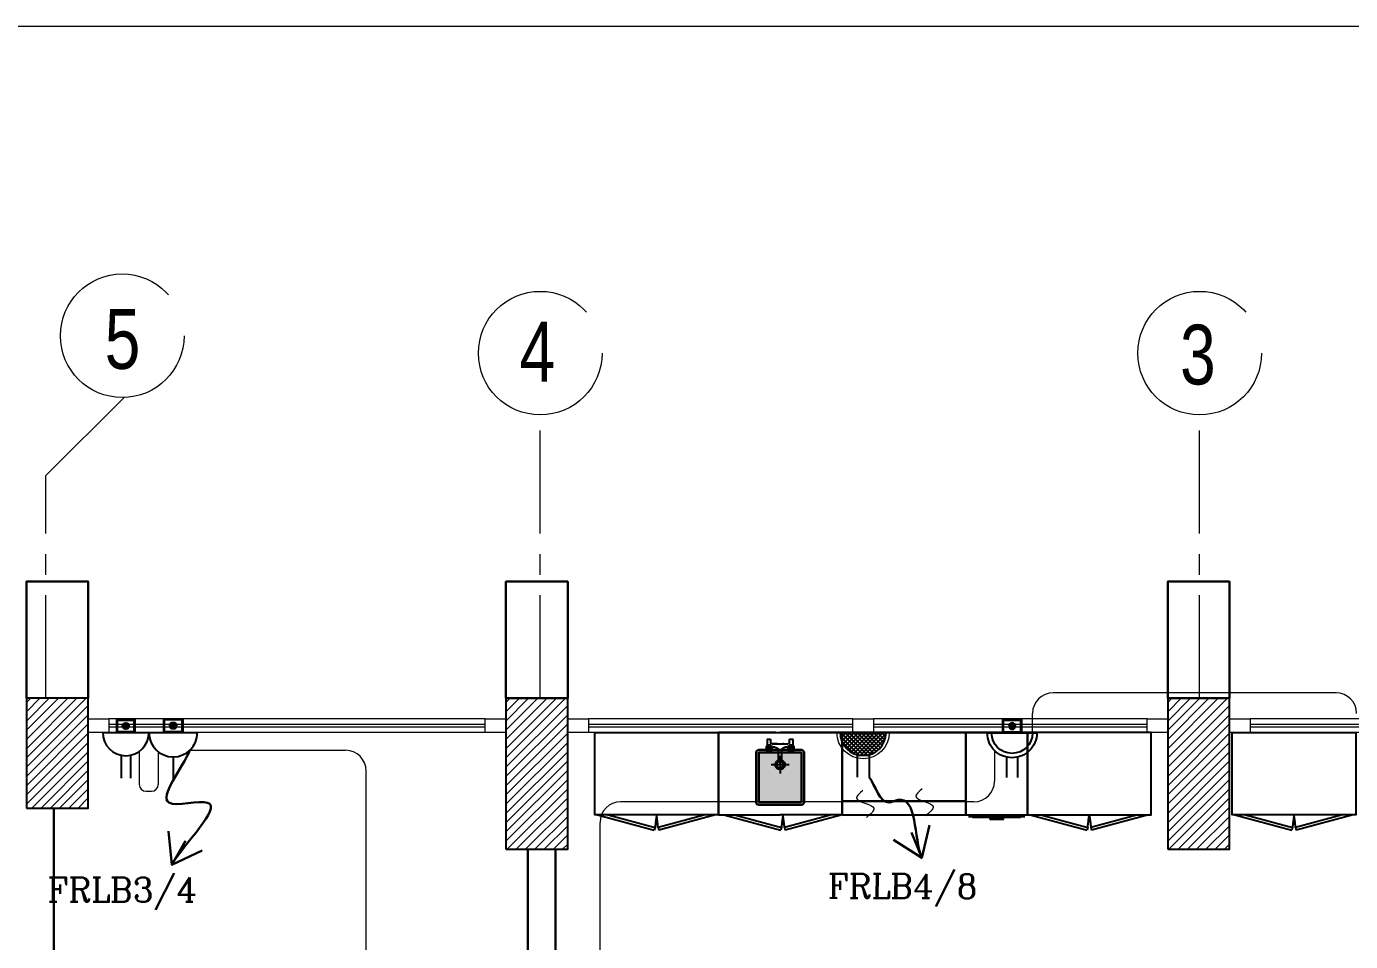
# Model space of a CAD drawing. Extents: x 1315 to 1416, y 473 to 837.
# Drawn here: x 1365.15 to 1374.78, y 795.24 to 801.9 of the extents above; entities that cross this region are included whole.
import ezdxf

# ---------------------------------------------------------------- set-up
doc = ezdxf.new("R2010")
doc.units = 0
doc.header["$MEASUREMENT"] = 0
for name, pattern in [('ACAD_ISO02W100', [15, 12, -3]), ('CENTERX2', [4, 2.5, -0.5, 0.5, -0.5]), ('DASHED', [19.049999999999997, 12.7, -6.349999999999998]), ('DASHED2', [0.375, 0.25, -0.125])]:
    doc.linetypes.add(name, pattern=pattern)
doc.layers.get('0').update_dxf_attribs({"color": 252, "linetype": 'CONTINUOUS', "lineweight": 30})
for name, color, linetype in [('-FUR', 252, 'CONTINUOUS'), ('E-SOCKETS', 6, 'CONTINUOUS'), ('POWER', 1, 'CONTINUOUS'), ('SAN', 252, 'CONTINUOUS'), ('WIRING', 4, 'CONTINUOUS')]:
    doc.layers.add(name, color=color, linetype=linetype)
for name, color, linetype, lineweight in [('axis', 252, 'CENTERX2', 5), ('Column', 252, 'CONTINUOUS', 25), ('elev', 252, 'CONTINUOUS', 9), ('hatch', 252, 'CONTINUOUS', 9), ('Socket', 3, 'CONTINUOUS', 15), ('txt in circle', 252, 'CONTINUOUS', 13), ('UG-BORDER', 20, 'CONTINUOUS', 80), ('Wall', 252, 'CONTINUOUS', 30), ('WINDOW', 252, 'CONTINUOUS', 5), ('WIRRING', 3, 'CONTINUOUS', 5)]:
    doc.layers.add(name, color=color, linetype=linetype, lineweight=lineweight)
doc.styles.add('ARIAL', font='arial.ttf')
doc.styles.add('E80', font='romanc.shx')
doc.styles.add('SOSA2', font='SOSA.shx', dxfattribs={"width": 0.8})
doc.dimstyles.new('DIM-100-IN', dxfattribs={"dimtxt": 0.22, "dimasz": 0.1, "dimexe": 0.15, "dimexo": 0.15, "dimgap": 0, "dimtad": 0, "dimrnd": 0.05, "dimzin": 1, "dimdsep": 46, "dimtxsty": 'ARIAL', "dimblk": 'DOT', "dimcen": 0.2, "dimclrd": 256, "dimclre": 256, "dimclrt": 23, "dimadec": 0, "dimazin": 0, "dimtfac": 1, "dimtmove": 2, "dimatfit": 2, "dimldrblk": 'OPEN90', "dimfxl": 0.15, "dimfxlon": 1, "dimtolj": 1, "dimtzin": 0, "dimlwe": -1, "dimarcsym": 0})

# ---------------------------------------------------------------- blocks, each defined once
blk = doc.blocks.new('A$C11ED6BD5')
at = {"layer": 'axis', "color": 0, "ltscale": 2}
blk.add_line((-17.05000000000041, 23.82278835171644), (-16.4792584129907, 24.39026084457339), dxfattribs=at)
at = {"layer": 'axis', "color": 0, "ltscale": 0.3}
for p, q in [((-13.4500000000005, 22.1999999999997), (-13.4500000000005, 24.2637570894658)), ((-8.650000000000317, 22.19999999999982), (-8.650000000000317, 24.2637570894658)), ((-17.05000000000041, 22.1999999999997), (-17.05000000000041, 23.82278835171644))]:
    blk.add_line(p, q, dxfattribs=at)
at = {"layer": 'axis', "color": 0}
for centre in [(-16.49268919867131, 24.84006037102484), (-13.4500000000005, 24.71375708946585), (-8.650000000000317, 24.71375708946585)]:
    blk.add_circle(centre, 0.45, dxfattribs=at)
at = {"layer": 'txt in circle', "color": 0, "ltscale": 0.01, "char_height": 0.4354560000000001, "attachment_point": 5, "style": 'SOSA2'}
for s, insert in [('5', (-16.49076861994558, 24.81378202262874)), ('4', (-13.47146524710865, 24.72464372012871)), ('3', (-8.662863412725072, 24.70005350474787))]:
    blk.add_mtext(s, dxfattribs=dict(at, insert=insert))
blk = doc.blocks.new('5')
at = {"layer": '-FUR', "linetype": 'ACAD_ISO02W100'}
for p, q in [((41999.78853774873, -66320.44784204697), (42000.68853774872, -66320.44784204697)), ((41999.80853774873, -66321.04784204697), (42000.22210122364, -66321.15865604609)), ((41999.88581181482, -66321.04784204697), (42000.22727760455, -66321.13933752957)), ((42000.59126368263, -66321.04784204697), (42000.24979789291, -66321.13933752957)), ((42000.66853774873, -66321.04784204697), (42000.25497427382, -66321.15865604609)), ((42000.22727760455, -66321.13933752957), (42000.22210122364, -66321.15865604609)), ((42000.24979789291, -66321.13933752957), (42000.25497427382, -66321.15865604609))]:
    blk.add_line(p, q, dxfattribs=at)
at = {"layer": '-FUR'}
blk.add_lwpolyline([(41999.78853774873, -66320.44784204697), (42000.68853774872, -66320.44784204697), (42000.68853774872, -66321.04784204697), (41999.78853774873, -66321.04784204697)], close=True, dxfattribs=at)
at = {"layer": '-FUR', "linetype": 'ACAD_ISO02W100'}
for centre, start, end in [((42001.75381514877, -66321.28076446554), 171.2611213296356, 174.7069094137794), ((41998.72326034871, -66321.28076446554), 5.29309058622053, 8.738878670364311)]:
    blk.add_arc(centre, 1.533074835783438, start, end, dxfattribs=at)
blk = doc.blocks.new('YY5Y5')
at = {"layer": 'SAN', "color": 1}
for p, q in [((433.8299524483771, 542.0353399230077), (433.8299524483771, 538.5632871204119)), ((435.7349524483772, 542.4103399230077), (434.2049524483771, 542.4103399230077)), ((435.7349524483772, 540.5528399230077), (435.7349524483772, 542.4103399230077)), ((447.1649524483772, 542.4103399230077), (447.1649524483772, 540.5528399230075)), ((448.6949524483771, 542.4103399230077), (447.1649524483772, 542.4103399230077)), ((449.0699524483778, 538.5632871204116), (449.0699524483778, 542.0353399230077)), ((434.1620984389513, 537.5616067070109), (433.7030249017836, 538.0206802441787)), ((434.1620984389513, 536.1473931446377), (433.7030249017836, 535.68831960747)), ((435.5763120013245, 537.5616067070109), (436.0353855384922, 538.0206802441787)), ((435.5763120013245, 536.1473931446377), (436.0353855384922, 535.68831960747)), ((436.7200643211554, 537.6478399230076), (438.2474524483773, 537.6478399230076)), ((446.1798405755986, 539.5528399230077), (436.7349524483772, 539.5528399230077)), ((440.4974524483773, 535.3978399230076), (440.4974524483773, 528.7356687512626)), ((442.4024524483773, 528.7356687512623), (442.4024524483773, 535.3978399230076)), ((443.0364909099159, 539.5528399230077), (446.1649524483772, 539.5528399230077)), ((444.6524524483772, 537.6478399230076), (446.1798405755986, 537.6478399230076)), ((447.3235928954293, 537.5616067070109), (446.8645193582616, 538.0206802441787)), ((447.3235928954293, 536.1473931446377), (446.8645193582616, 535.68831960747)), ((448.7378064578025, 537.5616067070109), (449.1968799949703, 538.0206802441787)), ((448.7378064578025, 536.1473931446377), (449.1968799949703, 535.68831960747)), ((440.8724524483771, 528.3606687512623), (442.0274524483772, 528.3606687512623))]:
    blk.add_line(p, q, dxfattribs=at)
at = {"layer": 'SAN', "color": 1, "linetype": 'Continuous'}
blk.add_line((439.2287986022243, 539.5528399230077), (439.8634139868383, 539.5528399230077), dxfattribs=at)
at = {"layer": 'SAN', "color": 2, "linetype": 'DASHED'}
for points in [[(436.0563877093855, 527.0279867387471), (446.8435171873685, 527.0279867387471)], [(441.449952448377, 532.4215514777384), (441.449952448377, 521.6344219997557)]]:
    blk.add_lwpolyline(points, dxfattribs=at)
at = {"layer": 'SAN', "color": 1}
for centre, radius in [((434.869205220138, 536.8544999258244), 2), ((434.869205220138, 536.8544999258244), 1), ((434.869205220138, 536.8544999258244), 0.8), ((448.0306996766159, 536.8544999258244), 2), ((448.0306996766159, 536.8544999258244), 1), ((448.0306996766159, 536.8544999258244), 0.8)]:
    blk.add_circle(centre, radius, dxfattribs=at)
for centre, radius, start, end in [((434.2049524483771, 542.0353399230077), 0.375, 90, 180), ((448.6949524483771, 542.0353399230077), 0.375, 0, 90), ((436.7349524483772, 540.5528399230077), 1, 180, 269.9999999999993), ((438.2474524483773, 535.3978399230076), 2.25, 0, 90.00000000000038), ((444.6524524483772, 535.3978399230076), 2.25, 90.00000000000038, 180), ((446.1649524483772, 540.5528399230075), 1, 270, 0), ((441.449952448377, 527.0279867387471), 2.863051791674743, 109.431944475873, 70.56805552411734), ((441.449952448377, 527.0279867387471), 2.078403032943442, 117.2764679737789, 62.72353202620878), ((440.8724524483771, 528.7356687512626), 0.375, 179.9999999999995, 270), ((442.0274524483772, 528.7356687512623), 0.375, 270, 359.9999999999995)]:
    blk.add_arc(centre, radius, start, end, dxfattribs=at)
blk = doc.blocks.new('fd')
at = {"layer": '-FUR'}
h = blk.add_hatch(color=254, dxfattribs=at)
h.paths.add_polyline_path([(1322.663644972406, 576.6994484622995), (1322.353644972406, 576.6994484622998), (1322.353644972406, 577.0594484622998), (1322.663644972406, 577.0594484622997)], flags=16)
edge = h.paths.add_edge_path()
edge.add_line((1322.663644972406, 576.6794484622995), (1322.353644972406, 576.6794484622995))
edge.add_arc((1322.353644972406, 576.6994484622998), 0.0199999999999818, 180, 270, ccw=False)
edge.add_line((1322.333644972406, 576.6994484622998), (1322.333644972406, 577.0594484622998))
edge.add_arc((1322.353644972406, 577.0594484622998), 0.0199999999999818, 90, 180, ccw=False)
edge.add_line((1322.353644972406, 577.0794484622999), (1322.663644972406, 577.0794484622999))
edge.add_arc((1322.663644972406, 577.0594484622997), 0.0199999999999818, 0, 90, ccw=False)
edge.add_line((1322.683644972406, 577.0594484622997), (1322.683644972406, 576.6994484622995))
edge.add_arc((1322.663644972406, 576.6994484622995), 0.0199999999999818, -90, 0, ccw=False)
blk.add_hatch(color=253, dxfattribs=at).paths.add_polyline_path([(1322.663644972406, 577.0594484622997), (1322.663644972406, 576.6994484622995), (1322.353644972406, 576.6994484622998), (1322.353644972406, 577.0594484622998)])
h = blk.add_hatch(color=251, dxfattribs=at)
h.paths.add_polyline_path([(1322.633710555586, 577.0294484622997), (1322.663644972406, 577.0594484622997), (1322.663644972406, 576.6994484622995), (1322.633644972406, 576.7294484622993)])
h.paths.add_polyline_path([(1322.633644972406, 576.7294484622993), (1322.663644972406, 576.6994484622995), (1322.353644972406, 576.6994484622998), (1322.383644972406, 576.7294484622993)])
h = blk.add_hatch(color=252, dxfattribs=at)
h.paths.add_polyline_path([(1322.383644972406, 577.0294484622997), (1322.353644972406, 577.0594484622998), (1322.663644972406, 577.0594484622997), (1322.633710555586, 577.0294484622997)])
h.paths.add_polyline_path([(1322.383644972406, 576.7294484622993), (1322.353644972406, 576.6994484622998), (1322.353644972406, 577.0594484622998), (1322.383644972406, 577.0294484622997)])
for p, q in [((1322.478384221907, 577.2055755229043), (1322.059719286022, 577.2055755229043)), ((1322.478384221907, 577.2055755229043), (1322.959719286022, 577.2055755229043)), ((1322.059719286022, 576.6055755229042), (1322.509719286022, 576.6055755229042)), ((1322.959719286022, 576.6055755229042), (1322.509719286022, 576.6055755229042))]:
    blk.add_line(p, q, dxfattribs=at)
at = {"layer": '-FUR', "linetype": 'ACAD_ISO02W100'}
for p, q in [((1322.059719286022, 577.2055755229042), (1322.509719286022, 577.2055755229042)), ((1322.959719286022, 577.2055755229042), (1322.509719286022, 577.2055755229042)), ((1322.099719286021, 576.6055755229042), (1322.51328276094, 576.4947615237778)), ((1322.176993352126, 576.6055755229042), (1322.518459141842, 576.5140800403037)), ((1322.882445219924, 576.6055755229042), (1322.540979430208, 576.5140800403037)), ((1322.959719286022, 576.6055755229042), (1322.546155811111, 576.4947615237778)), ((1322.518459141842, 576.5140800403037), (1322.51328276094, 576.4947615237778)), ((1322.540979430208, 576.5140800403037), (1322.546155811111, 576.4947615237778))]:
    blk.add_line(p, q, dxfattribs=at)
for centre, start, end in [((1324.044996686052, 576.3726531043372), 171.2611213296332, 174.7069094138), ((1321.014441885998, 576.3726531043372), 5.293090586199872, 8.738878670366793)]:
    blk.add_arc(centre, 1.533074835783438, start, end, dxfattribs=at)
for p, q in [((1322.059719286022, 577.2055755229042), (1322.059719286022, 576.6055755229042)), ((1322.959719286022, 577.2055755229042), (1322.959719286022, 576.6055755229042))]:
    blk.add_line(p, q)
blk.add_lwpolyline([(1322.663644972406, 576.6794484622995), (1322.353644972406, 576.6794484622995, -0.4142135623730955), (1322.333644972406, 576.6994484622998), (1322.333644972406, 577.0594484622998, -0.4142135623730951), (1322.353644972406, 577.0794484622999), (1322.663644972406, 577.0794484622999, -0.4142135623730951), (1322.683644972406, 577.0594484622997), (1322.683644972406, 576.6994484622995, -0.4142135623730955)], format="xyb", close=True)
blk.add_lwpolyline([(1322.663644972406, 576.6794484622995), (1322.353644972406, 576.6794484622995, -0.4142135623730955), (1322.333644972406, 576.6994484622998), (1322.333644972406, 577.0594484622998, -0.4142135623730951), (1322.353644972406, 577.0794484622999), (1322.663644972406, 577.0794484622999, -0.4142135623730951), (1322.683644972406, 577.0594484622997), (1322.683644972406, 576.6994484622995, -0.4142135623730955)], format="xyb", close=True)
blk.add_lwpolyline([(1322.663644972406, 576.6994484622995), (1322.353644972406, 576.6994484622995), (1322.353644972406, 577.0594484622998), (1322.663644972406, 577.0594484622998)], close=True)
at = {"extrusion": (0, 0, -1), "xscale": 0.0121000000000322, "yscale": 0.0121000000000322, "zscale": -0.0121}
blk.add_blockref('YY5Y5', (-1327.850189397031, 570.5947215992311), dxfattribs=at)
blk = doc.blocks.new('juy')
blk.add_line((1322.959719286022, 577.2055755229042), (1322.959719286022, 576.6055755229042))
blk.add_blockref('fd', (0, 0))
blk = doc.blocks.new('ba7es')
at = {"layer": '-FUR', "linetype": 'ACAD_ISO02W100'}
blk.add_line((1323.889523409866, 576.6577940327383), (1322.989523409867, 576.6577940327383), dxfattribs=at)
for p, q in [((1323.889523409866, 577.2577940327384), (1322.989523409866, 577.2577940327384)), ((1322.989523409866, 577.2577940327384), (1322.989523409866, 576.6577940327383)), ((1323.889523409866, 576.6577940327383), (1323.889523409866, 577.2577940327384)), ((1322.989523409866, 576.6577940327383), (1322.989523409866, 576.7577940327385)), ((1322.989523409866, 576.7577940327385), (1323.889523409866, 576.7577940327385))]:
    blk.add_line(p, q)
blk = doc.blocks.new('3')
at = {"layer": '-FUR', "linetype": 'ACAD_ISO02W100'}
blk.add_line((41990.01941317181, -66320.48022711033), (41990.46941317183, -66320.48022711033), dxfattribs=at)
at = {"layer": '-FUR'}
for p, q in [((41990.03941317181, -66321.09022711034), (41990.44941317182, -66321.09022711034)), ((41990.06941317183, -66321.09522711032), (41990.41941317181, -66321.09522711032))]:
    blk.add_line(p, q, dxfattribs=at)
blk.add_lwpolyline([(41990.01941317181, -66321.08022711032), (41990.46941317183, -66321.08022711032), (41990.46941317181, -66320.48022711033), (41990.01941317181, -66320.48022711033)], close=True, dxfattribs=at)
at = {"layer": '-FUR', "color": 1}
blk.add_lwpolyline([(41990.19441317181, -66321.11022711032), (41990.29441317183, -66321.11022711032), (41990.29441317183, -66321.10022711032), (41990.19441317181, -66321.10022711032)], close=True, dxfattribs=at)
blk = doc.blocks.new('LAB1')
h = blk.add_hatch(color=256)
h.set_gradient(color1=(255, 191, 127), color2=(255, 181, 107), one_color=1, tint=0.7099999785423279)
h.paths.add_polyline_path([(991.881068802205, 470.273475985635), (991.571068802205, 470.2734759856347), (991.5710688022052, 469.9134759856345), (991.8810688022052, 469.913475985635)], flags=0)
edge = h.paths.add_edge_path(flags=17)
edge.add_line((991.8810688022047, 470.2934759856352), (991.571068802205, 470.2934759856347))
edge.add_arc((991.571068802205, 470.2734759856347), 0.0199999999999818, 90.00000000002503, 180.000000000025)
edge.add_line((991.5510688022052, 470.2734759856347), (991.5510688022052, 469.9134759856345))
edge.add_arc((991.5710688022052, 469.9134759856345), 0.0199999999999818, 180.000000000025, 270.000000000025)
edge.add_line((991.5710688022052, 469.8934759856346), (991.8810688022052, 469.8934759856348))
edge.add_arc((991.8810688022052, 469.913475985635), 0.0199999999999818, 270.000000000025, 360.0000000000251)
edge.add_line((991.9010688022051, 469.913475985635), (991.901068802205, 470.2734759856352))
edge.add_arc((991.881068802205, 470.273475985635), 0.0199999999999818, 360.0000000000251, 450.000000000025)
edge = h.paths.add_edge_path(flags=0)
edge.add_line((991.7145435521907, 469.9805012568563), (991.7145435521907, 469.8998889856787))
edge = h.paths.add_edge_path(flags=0)
edge.add_line((991.7375940521907, 469.8998889856787), (991.7375940521907, 469.9805012568563))
edge = h.paths.add_edge_path(flags=0)
edge.add_line((991.7260688021908, 469.9359020758662), (991.7260688021908, 470.0664263425489))
edge = h.paths.add_edge_path(flags=0)
edge.add_line((991.7913309355326, 470.0011642092074), (991.6608066688487, 470.0011642092074))
edge = h.paths.add_edge_path(flags=0)
edge.add_arc((991.7260688021908, 470.0011642092074), 0.0346429266793566, -70.56805552364472, 250.5680555236948, ccw=False)
edge = h.paths.add_edge_path(flags=0)
edge.add_arc((991.7260688021908, 470.0011642092074), 0.0251486766986826, -62.72353202632479, 242.7235320263752, ccw=False)
edge = h.paths.add_edge_path(flags=0)
edge.add_arc((991.7190810521907, 469.9805012568563), 0.0045375000000121, 90.00000000002501, 180.000000000025, ccw=False)
edge = h.paths.add_edge_path(flags=0)
edge.add_arc((991.7330565521908, 469.9805012568563), 0.0045375000000121, 2.5124791136477143e-11, 90.00000000002501, ccw=False)
edge = h.paths.add_edge_path(flags=0)
edge.add_line((991.7330565521908, 469.9850387568562), (991.7190810521907, 469.9850387568562))
edge = h.paths.add_edge_path(flags=16)
edge.add_arc((991.6464417607291, 469.8822633996447), 0.0121000000000322, 2.5124791136477143e-11, 360.00000000002507, ccw=False)
edge = h.paths.add_edge_path(flags=16)
edge.add_line((991.7971398516004, 469.8908193916969), (991.7915850618003, 469.8963741814966))
edge = h.paths.add_edge_path(flags=16)
edge.add_line((991.8142518357052, 469.8908193916972), (991.8198066255047, 469.8963741814966))
edge = h.paths.add_edge_path(flags=16)
edge.add_line((991.6378857686763, 469.8908193916969), (991.6323309788768, 469.8963741814966))
edge = h.paths.add_edge_path(flags=16)
edge.add_line((991.6549977527812, 469.8908193916969), (991.6605525425812, 469.8963741814966))
h = blk.add_hatch(color=256)
h.set_gradient(color1=(255, 191, 127), color2=(255, 181, 107), one_color=1, tint=0.7099999785423279)
edge = h.paths.add_edge_path(flags=17)
edge.add_line((991.8810688022047, 470.2934759856352), (991.571068802205, 470.2934759856347))
edge.add_arc((991.571068802205, 470.2734759856347), 0.0199999999999818, 90.00000000002503, 180.000000000025)
edge.add_line((991.5510688022052, 470.2734759856347), (991.5510688022052, 469.9134759856345))
edge.add_arc((991.5710688022052, 469.9134759856345), 0.0199999999999818, 180.000000000025, 270.000000000025)
edge.add_line((991.5710688022052, 469.8934759856346), (991.8810688022052, 469.8934759856348))
edge.add_arc((991.8810688022052, 469.913475985635), 0.0199999999999818, 270.000000000025, 360.0000000000251)
edge.add_line((991.9010688022051, 469.913475985635), (991.901068802205, 470.2734759856352))
edge.add_arc((991.881068802205, 470.273475985635), 0.0199999999999818, 360.0000000000251, 450.000000000025)
h.paths.add_polyline_path([(991.881068802205, 470.273475985635), (991.571068802205, 470.2734759856347), (991.5710688022052, 469.9134759856345), (991.8810688022052, 469.913475985635)], flags=0)
edge = h.paths.add_edge_path(flags=0)
edge.add_line((991.7145435521907, 469.9805012568563), (991.7145435521907, 469.8998889856787))
edge = h.paths.add_edge_path(flags=0)
edge.add_line((991.7375940521907, 469.8998889856787), (991.7375940521907, 469.9805012568563))
edge = h.paths.add_edge_path(flags=0)
edge.add_line((991.7260688021908, 469.9359020758662), (991.7260688021908, 470.0664263425489))
edge = h.paths.add_edge_path(flags=0)
edge.add_line((991.7913309355326, 470.0011642092074), (991.6608066688487, 470.0011642092074))
edge = h.paths.add_edge_path(flags=0)
edge.add_arc((991.7260688021908, 470.0011642092074), 0.0346429266793566, -70.56805552364472, 250.5680555236948, ccw=False)
edge = h.paths.add_edge_path(flags=0)
edge.add_arc((991.7260688021908, 470.0011642092074), 0.0251486766986826, -62.72353202632479, 242.7235320263752, ccw=False)
edge = h.paths.add_edge_path(flags=0)
edge.add_arc((991.7190810521907, 469.9805012568563), 0.0045375000000121, 90.00000000002501, 180.000000000025, ccw=False)
edge = h.paths.add_edge_path(flags=0)
edge.add_arc((991.7330565521908, 469.9805012568563), 0.0045375000000121, 2.5124791136477143e-11, 90.00000000002501, ccw=False)
edge = h.paths.add_edge_path(flags=0)
edge.add_line((991.7330565521908, 469.9850387568562), (991.7190810521907, 469.9850387568562))
edge = h.paths.add_edge_path(flags=16)
edge.add_arc((991.6464417607291, 469.8822633996447), 0.0121000000000322, 2.5124791136477143e-11, 360.00000000002507, ccw=False)
edge = h.paths.add_edge_path(flags=16)
edge.add_line((991.7971398516004, 469.8908193916969), (991.7915850618003, 469.8963741814966))
edge = h.paths.add_edge_path(flags=16)
edge.add_line((991.8142518357052, 469.8908193916972), (991.8198066255047, 469.8963741814966))
edge = h.paths.add_edge_path(flags=16)
edge.add_line((991.6378857686763, 469.8908193916969), (991.6323309788768, 469.8963741814966))
edge = h.paths.add_edge_path(flags=16)
edge.add_line((991.6549977527812, 469.8908193916969), (991.6605525425812, 469.8963741814966))
h = blk.add_hatch(color=256)
h.set_gradient(color1=(255, 191, 127), color2=(255, 181, 107), one_color=1, tint=0.7099999785423279)
edge = h.paths.add_edge_path(flags=16)
edge.add_line((991.8810688022047, 470.2934759856352), (991.571068802205, 470.2934759856347))
edge.add_arc((991.571068802205, 470.2734759856347), 0.0199999999999818, 90.00000000002503, 180.000000000025)
edge.add_line((991.5510688022052, 470.2734759856347), (991.5510688022052, 469.9134759856345))
edge.add_arc((991.5710688022052, 469.9134759856345), 0.0199999999999818, 180.000000000025, 270.000000000025)
edge.add_line((991.5710688022052, 469.8934759856346), (991.8810688022052, 469.8934759856348))
edge.add_arc((991.8810688022052, 469.913475985635), 0.0199999999999818, 270.000000000025, 360.0000000000251)
edge.add_line((991.9010688022051, 469.913475985635), (991.901068802205, 470.2734759856352))
edge.add_arc((991.881068802205, 470.273475985635), 0.0199999999999818, 360.0000000000251, 450.000000000025)
edge = h.paths.add_edge_path()
edge.add_arc((991.6464417607291, 469.8822633996447), 0.0242000000000644, 2.5124791136477143e-11, 360.00000000002507, ccw=False)
edge = h.paths.add_edge_path(flags=16)
edge.add_arc((991.6464417607291, 469.8822633996447), 0.0121000000000322, 2.5124791136477143e-11, 360.00000000002507, ccw=False)
edge = h.paths.add_edge_path(flags=16)
edge.add_arc((991.6464417607291, 469.8822633996447), 0.0096800000000258, 2.5124791136477143e-11, 360.00000000002507, ccw=False)
edge = h.paths.add_edge_path(flags=16)
edge.add_line((991.6378857686763, 469.8908193916969), (991.6323309788768, 469.8963741814966))
edge = h.paths.add_edge_path(flags=16)
edge.add_line((991.6378857686763, 469.8737074075924), (991.6323309788768, 469.8681526177926))
edge = h.paths.add_edge_path(flags=16)
edge.add_line((991.6549977527812, 469.8908193916969), (991.6605525425812, 469.8963741814966))
edge = h.paths.add_edge_path(flags=16)
edge.add_line((991.6549977527812, 469.8737074075924), (991.6605525425812, 469.8681526177926))
h = blk.add_hatch(color=256)
h.set_gradient(color1=(255, 191, 127), color2=(255, 181, 107), one_color=1, tint=0.7099999785423279)
edge = h.paths.add_edge_path(flags=16)
edge.add_line((991.8810688022047, 470.2934759856352), (991.571068802205, 470.2934759856347))
edge.add_arc((991.571068802205, 470.2734759856347), 0.0199999999999818, 90.00000000002503, 180.000000000025)
edge.add_line((991.5510688022052, 470.2734759856347), (991.5510688022052, 469.9134759856345))
edge.add_arc((991.5710688022052, 469.9134759856345), 0.0199999999999818, 180.000000000025, 270.000000000025)
edge.add_line((991.5710688022052, 469.8934759856346), (991.8810688022052, 469.8934759856348))
edge.add_arc((991.8810688022052, 469.913475985635), 0.0199999999999818, 270.000000000025, 360.0000000000251)
edge.add_line((991.9010688022051, 469.913475985635), (991.901068802205, 470.2734759856352))
edge.add_arc((991.881068802205, 470.273475985635), 0.0199999999999818, 360.0000000000251, 450.000000000025)
edge = h.paths.add_edge_path()
edge.add_arc((991.8056958436528, 469.8822633996448), 0.0242000000000644, 2.5124791136477143e-11, 360.00000000002507, ccw=False)
edge = h.paths.add_edge_path(flags=16)
edge.add_arc((991.8056958436528, 469.8822633996448), 0.0121000000000322, 2.5124791136477143e-11, 360.00000000002507, ccw=False)
edge = h.paths.add_edge_path(flags=16)
edge.add_arc((991.8056958436528, 469.8822633996448), 0.0096800000000258, 2.5124791136477143e-11, 360.00000000002507, ccw=False)
edge = h.paths.add_edge_path(flags=16)
edge.add_line((991.7971398516004, 469.8908193916969), (991.7915850618003, 469.8963741814966))
edge = h.paths.add_edge_path(flags=16)
edge.add_line((991.7971398516004, 469.8737074075924), (991.7915850618003, 469.8681526177926))
edge = h.paths.add_edge_path(flags=16)
edge.add_line((991.8142518357052, 469.8908193916972), (991.8198066255047, 469.8963741814966))
edge = h.paths.add_edge_path(flags=16)
edge.add_line((991.8142518357052, 469.8737074075924), (991.8198066255047, 469.8681526177926))
h = blk.add_hatch(color=256)
h.set_gradient(color1=(255, 191, 127), color2=(255, 181, 107), one_color=1, tint=0.7099999785423279)
edge = h.paths.add_edge_path(flags=16)
edge.add_line((991.8810688022047, 470.2934759856352), (991.571068802205, 470.2934759856347))
edge.add_arc((991.571068802205, 470.2734759856347), 0.0199999999999818, 90.00000000002503, 180.000000000025)
edge.add_line((991.5510688022052, 470.2734759856347), (991.5510688022052, 469.9134759856345))
edge.add_arc((991.5710688022052, 469.9134759856345), 0.0199999999999818, 180.000000000025, 270.000000000025)
edge.add_line((991.5710688022052, 469.8934759856346), (991.8810688022052, 469.8934759856348))
edge.add_arc((991.8810688022052, 469.913475985635), 0.0199999999999818, 270.000000000025, 360.0000000000251)
edge.add_line((991.9010688022051, 469.913475985635), (991.901068802205, 470.2734759856352))
edge.add_arc((991.881068802205, 470.273475985635), 0.0199999999999818, 360.0000000000251, 450.000000000025)
edge = h.paths.add_edge_path(flags=0)
edge.add_line((991.7145435521907, 469.9805012568563), (991.7145435521907, 469.8998889856787))
edge = h.paths.add_edge_path()
edge.add_arc((991.6873185521907, 469.8998889856786), 0.0272250000000725, 270.000000000025, 360.00000000002507, ccw=False)
h = blk.add_hatch(color=256)
h.set_gradient(color1=(255, 191, 127), color2=(255, 181, 107), one_color=1, tint=0.7099999785423279)
edge = h.paths.add_edge_path(flags=16)
edge.add_line((991.8810688022047, 470.2934759856352), (991.571068802205, 470.2934759856347))
edge.add_arc((991.571068802205, 470.2734759856347), 0.0199999999999818, 90.00000000002503, 180.000000000025)
edge.add_line((991.5510688022052, 470.2734759856347), (991.5510688022052, 469.9134759856345))
edge.add_arc((991.5710688022052, 469.9134759856345), 0.0199999999999818, 180.000000000025, 270.000000000025)
edge.add_line((991.5710688022052, 469.8934759856346), (991.8810688022052, 469.8934759856348))
edge.add_arc((991.8810688022052, 469.913475985635), 0.0199999999999818, 270.000000000025, 360.0000000000251)
edge.add_line((991.9010688022051, 469.913475985635), (991.901068802205, 470.2734759856352))
edge.add_arc((991.881068802205, 470.273475985635), 0.0199999999999818, 360.0000000000251, 450.000000000025)
edge = h.paths.add_edge_path(flags=0)
edge.add_line((991.7375940521907, 469.8998889856787), (991.7375940521907, 469.9805012568563))
edge = h.paths.add_edge_path()
edge.add_arc((991.7648190521907, 469.8998889856787), 0.0272250000000725, 180.000000000025, 270.000000000025, ccw=False)
h = blk.add_hatch(color=256)
h.set_gradient(color1=(255, 191, 127), color2=(255, 181, 107), one_color=1, tint=0.7099999785423279)
edge = h.paths.add_edge_path(flags=16)
edge.add_line((991.8810688022047, 470.2934759856352), (991.571068802205, 470.2934759856347))
edge.add_arc((991.571068802205, 470.2734759856347), 0.0199999999999818, 90.00000000002503, 180.000000000025)
edge.add_line((991.5510688022052, 470.2734759856347), (991.5510688022052, 469.9134759856345))
edge.add_arc((991.5710688022052, 469.9134759856345), 0.0199999999999818, 180.000000000025, 270.000000000025)
edge.add_line((991.5710688022052, 469.8934759856346), (991.8810688022052, 469.8934759856348))
edge.add_arc((991.8810688022052, 469.913475985635), 0.0199999999999818, 270.000000000025, 360.0000000000251)
edge.add_line((991.9010688022051, 469.913475985635), (991.901068802205, 470.2734759856352))
edge.add_arc((991.881068802205, 470.273475985635), 0.0199999999999818, 360.0000000000251, 450.000000000025)
h.paths.add_polyline_path([(991.881068802205, 470.273475985635), (991.571068802205, 470.2734759856347), (991.5710688022052, 469.9134759856345), (991.8810688022052, 469.913475985635)], flags=0)
edge = h.paths.add_edge_path(flags=17)
edge.add_line((991.8810688022047, 470.2934759856352), (991.571068802205, 470.2934759856347))
edge.add_arc((991.571068802205, 470.2734759856347), 0.0199999999999818, 90.00000000002503, 180.000000000025)
edge.add_line((991.5510688022052, 470.2734759856347), (991.5510688022052, 469.9134759856345))
edge.add_arc((991.5710688022052, 469.9134759856345), 0.0199999999999818, 180.000000000025, 270.000000000025)
edge.add_line((991.5710688022052, 469.8934759856346), (991.8810688022052, 469.8934759856348))
edge.add_arc((991.8810688022052, 469.913475985635), 0.0199999999999818, 270.000000000025, 360.0000000000251)
edge.add_line((991.9010688022051, 469.913475985635), (991.901068802205, 470.2734759856352))
edge.add_arc((991.881068802205, 470.273475985635), 0.0199999999999818, 360.0000000000251, 450.000000000025)
edge = h.paths.add_edge_path(flags=0)
edge.add_line((991.7145435521907, 469.9805012568563), (991.7145435521907, 469.8998889856787))
edge = h.paths.add_edge_path(flags=0)
edge.add_line((991.7375940521907, 469.8998889856787), (991.7375940521907, 469.9805012568563))
edge = h.paths.add_edge_path(flags=0)
edge.add_line((991.7260688021908, 469.9359020758662), (991.7260688021908, 470.0664263425489))
edge = h.paths.add_edge_path(flags=0)
edge.add_line((991.7913309355326, 470.0011642092074), (991.6608066688487, 470.0011642092074))
edge = h.paths.add_edge_path(flags=0)
edge.add_arc((991.7260688021908, 470.0011642092074), 0.0346429266793566, -70.56805552364472, 250.5680555236948, ccw=False)
edge = h.paths.add_edge_path(flags=0)
edge.add_arc((991.7260688021908, 470.0011642092074), 0.0251486766986826, -62.72353202632479, 242.7235320263752, ccw=False)
edge = h.paths.add_edge_path(flags=0)
edge.add_arc((991.7190810521907, 469.9805012568563), 0.0045375000000121, 90.00000000002501, 180.000000000025, ccw=False)
edge = h.paths.add_edge_path(flags=0)
edge.add_arc((991.7330565521908, 469.9805012568563), 0.0045375000000121, 2.5124791136477143e-11, 90.00000000002501, ccw=False)
edge = h.paths.add_edge_path(flags=0)
edge.add_line((991.7330565521908, 469.9850387568562), (991.7190810521907, 469.9850387568562))
edge = h.paths.add_edge_path(flags=16)
edge.add_arc((991.8056958436528, 469.8822633996448), 0.0121000000000322, 2.5124791136477143e-11, 360.00000000002507, ccw=False)
edge = h.paths.add_edge_path(flags=16)
edge.add_arc((991.6464417607291, 469.8822633996447), 0.0121000000000322, 2.5124791136477143e-11, 360.00000000002507, ccw=False)
edge = h.paths.add_edge_path(flags=16)
edge.add_line((991.7971398516004, 469.8908193916969), (991.7915850618003, 469.8963741814966))
edge = h.paths.add_edge_path(flags=16)
edge.add_line((991.8142518357052, 469.8908193916972), (991.8198066255047, 469.8963741814966))
edge = h.paths.add_edge_path(flags=16)
edge.add_line((991.6378857686763, 469.8908193916969), (991.6323309788768, 469.8963741814966))
edge = h.paths.add_edge_path(flags=16)
edge.add_line((991.6549977527812, 469.8908193916969), (991.6605525425812, 469.8963741814966))
h = blk.add_hatch(color=256)
h.set_gradient(color1=(255, 191, 127), color2=(255, 181, 107), one_color=1, tint=0.7099999785423279)
edge = h.paths.add_edge_path()
edge.add_arc((991.6464417607291, 469.8822633996447), 0.0242000000000644, 2.5124791136477143e-11, 360.00000000002507, ccw=False)
edge = h.paths.add_edge_path(flags=16)
edge.add_arc((991.6464417607291, 469.8822633996447), 0.0121000000000322, 2.5124791136477143e-11, 360.00000000002507, ccw=False)
edge = h.paths.add_edge_path(flags=16)
edge.add_arc((991.6464417607291, 469.8822633996447), 0.0096800000000258, 2.5124791136477143e-11, 360.00000000002507, ccw=False)
edge = h.paths.add_edge_path(flags=16)
edge.add_line((991.6378857686763, 469.8908193916969), (991.6323309788768, 469.8963741814966))
edge = h.paths.add_edge_path(flags=16)
edge.add_line((991.6378857686763, 469.8737074075924), (991.6323309788768, 469.8681526177926))
edge = h.paths.add_edge_path(flags=16)
edge.add_line((991.6549977527812, 469.8908193916969), (991.6605525425812, 469.8963741814966))
edge = h.paths.add_edge_path(flags=16)
edge.add_line((991.6549977527812, 469.8737074075924), (991.6605525425812, 469.8681526177926))
h = blk.add_hatch(color=256)
h.set_gradient(color1=(255, 191, 127), color2=(255, 181, 107), one_color=1, tint=0.7099999785423279)
edge = h.paths.add_edge_path()
edge.add_arc((991.8056958436528, 469.8822633996448), 0.0242000000000644, 2.5124791136477143e-11, 360.00000000002507, ccw=False)
edge = h.paths.add_edge_path(flags=16)
edge.add_arc((991.8056958436528, 469.8822633996448), 0.0096800000000258, 2.5124791136477143e-11, 360.00000000002507, ccw=False)
edge = h.paths.add_edge_path(flags=16)
edge.add_line((991.7971398516004, 469.8908193916969), (991.7915850618003, 469.8963741814966))
edge = h.paths.add_edge_path(flags=16)
edge.add_line((991.7971398516004, 469.8737074075924), (991.7915850618003, 469.8681526177926))
edge = h.paths.add_edge_path(flags=16)
edge.add_line((991.8142518357052, 469.8908193916972), (991.8198066255047, 469.8963741814966))
edge = h.paths.add_edge_path(flags=16)
edge.add_line((991.8142518357052, 469.8737074075924), (991.8198066255047, 469.8681526177926))
h = blk.add_hatch(color=256)
h.set_gradient(color1=(255, 191, 127), color2=(255, 181, 107), one_color=1, tint=0.7099999785423279)
edge = h.paths.add_edge_path(flags=17)
edge.add_arc((991.8056958436528, 469.8822633996448), 0.0121000000000322, 2.5124791136477143e-11, 360.00000000002507, ccw=False)
edge = h.paths.add_edge_path(flags=16)
edge.add_arc((991.8056958436528, 469.8822633996448), 0.0096800000000258, 2.5124791136477143e-11, 360.00000000002507, ccw=False)
edge = h.paths.add_edge_path(flags=16)
edge.add_line((991.7971398516004, 469.8908193916969), (991.7915850618003, 469.8963741814966))
edge = h.paths.add_edge_path(flags=16)
edge.add_line((991.7971398516004, 469.8737074075924), (991.7915850618003, 469.8681526177926))
edge = h.paths.add_edge_path(flags=16)
edge.add_line((991.8142518357052, 469.8908193916972), (991.8198066255047, 469.8963741814966))
edge = h.paths.add_edge_path(flags=16)
edge.add_line((991.8142518357052, 469.8737074075924), (991.8198066255047, 469.8681526177926))
at = {"xscale": -1, "rotation": 180}
for name, p in [('5', (-41009.41139460394, -65850.68049314023)), ('juy', (-330.7825761704523, 1046.972924447356)), ('5', (-41004.77092218502, -65850.68049312188)), ('3', (-40996.94227008495, -65850.71287816687))]:
    blk.add_blockref(name, p, dxfattribs=at)
at = {"rotation": 179.999999999975}
for name, p in [('5', (42994.21568083559, -65850.68049314023)), ('ba7es', (2316.066666525933, 1047.025142957217))]:
    blk.add_blockref(name, p, dxfattribs=at)
blk = doc.blocks.new('DOUBLEX POWER SOCKET')
at = {"layer": 'POWER', "ltscale": 0.05}
h = blk.add_hatch(dxfattribs=at)
h.set_pattern_fill('ANSI37', color=213, scale=0.0001777777778695, angle=-90.00000000000001, style=0)
h.set_pattern_definition([(135.0000000121108, (-134.8048930804125, -140.6614732457195), (0.0117851071321364, 0.0117851071271542), []), (44.99999998788918, (-134.8048930804125, -140.6614732457195), (0.0117851071321362, -0.0117851071271542), [])])
edge = h.paths.add_edge_path()
edge.add_line((112.7597572689701, -131.9321210889915), (112.4930906021954, -131.9321210889915))
edge.add_ellipse((112.6264239355841, -131.9321210889915), major_axis=(0.1333333316570743, -2.14894252795e-05), ratio=0.9999999995778004, start_angle=0.009234400335117243, end_angle=180.0092344003351, ccw=False)
at = {"color": 7}
blk.add_arc((112.6264239355841, -131.9321210889915), 0.1515321598517886, 0, 180, dxfattribs=at)
at = {"layer": 'POWER', "color": 6}
for p, q in [((112.5917736113942, -131.8033432024443), (112.5917736113942, -131.6746795746233)), ((112.6610742597741, -131.8033432024443), (112.6610742597741, -131.6746795746233)), ((112.8264239356676, -131.9321210889915), (112.4264239354997, -131.9321210889915))]:
    blk.add_line(p, q, dxfattribs=at)
at = {"layer": 'POWER', "color": 6, "extrusion": (0, 0, -1)}
blk.add_ellipse((112.6264239355841, -131.9321210889915), major_axis=(0.1333333316570743, -2.14894252795e-05), ratio=0.9999999995778004, start_param=3.141431482899498, end_param=6.283024136489291, dxfattribs=at)
blk = doc.blocks.new('DOPLEX SOCKET WP')
at = {"layer": 'E-SOCKETS'}
blk.add_hatch(color=2, dxfattribs=at).paths.add_polyline_path([(48.2532611035053, -124.29059782744, -1), (48.30099661166494, -124.29059782744, -1)])
at = {"layer": 'E-SOCKETS', "color": 2}
for p, q in [((48.2373361917759, -124.0647439479652), (48.2373361917759, -123.9156313312499)), ((48.31733619177592, -124.0647439479652), (48.31733619177592, -123.9156313312499)), ((48.09675518880148, -124.2405791852421), (48.45750252631127, -124.2405791852421)), ((48.1027281362556, -124.2405791852421), (48.4515295789145, -124.2405791852421))]:
    blk.add_line(p, q, dxfattribs=at)
for points in [[(48.34538149497138, -124.2405791852421), (48.2088762201988, -124.2405791852421), (48.2088762201988, -124.3406164696096), (48.34538149497138, -124.3406164696096)], [(48.33882438564699, -124.2471362945363), (48.21543332946589, -124.2471362945363), (48.21543332946589, -124.3340593603151), (48.33882438564699, -124.3340593603151)]]:
    blk.add_lwpolyline(points, close=True, dxfattribs=at)
blk.add_circle((48.27712885755642, -124.29059782744), 0.0238677540622166, dxfattribs=at)
at = {"layer": 'E-SOCKETS', "color": 7, "linetype": 'DASHED'}
blk.add_arc((48.27712885755642, -124.2405791852421), 0.1803736687914216, 0, 180, dxfattribs=at)
at = {"layer": 'E-SOCKETS', "color": 2}
blk.add_arc((48.27712885755642, -124.2405791852421), 0.1491126167452952, 0, 180, dxfattribs=at)
blk = doc.blocks.new('_Dot')
at = {"color": 0, "linetype": 'ByBlock', "lineweight": -2}
blk.add_line((-0.5, 0), (-1, 0), dxfattribs=at)
at = {"color": 0, "linetype": 'ByBlock', "const_width": 0.5}
blk.add_lwpolyline([(-0.25, 0, 1), (0.25, 0, 1)], format="xyb", close=True, dxfattribs=at)
blk = doc.blocks.new('220v outlet')
at = {"layer": 'E-SOCKETS'}
blk.add_hatch(color=2, dxfattribs=at).paths.add_polyline_path([(100.5608553812291, -42.97531660401197, 1), (100.4641076379598, -42.97531660401197, 1)])
at = {"layer": 'E-SOCKETS', "color": 2}
for p, q in [((100.5124815095947, -42.52047558899636), (100.5124815096038, -42.17547877504946)), ((100.865947448831, -42.87394152823263), (100.1590155703579, -42.87394152823263)), ((100.865947448831, -42.87394152823263), (100.1590155703579, -42.87394152823263))]:
    blk.add_line(p, q, dxfattribs=at)
for points in [[(100.3741507596271, -42.87394152823286), (100.6508122595619, -42.87394152823286), (100.6508122595619, -43.07669167979154), (100.3741507596271, -43.07669167979154)], [(100.3874403537175, -42.88723112232328), (100.6375226654714, -42.88723112232328), (100.6375226654714, -43.06340208570095), (100.3874403537175, -43.06340208570095)]]:
    blk.add_lwpolyline(points, close=True, dxfattribs=at)
blk.add_circle((100.5124815095947, -42.97531660401197), 0.0483738716346579, dxfattribs=at)
blk.add_arc((100.5124815095947, -42.87394152823286), 0.3534659392366183, 0, 180, dxfattribs=at)
blk = doc.blocks.new('A$C14C34A6D')
at = {"layer": 'E-SOCKETS'}
blk.add_hatch(color=2, dxfattribs=at).paths.add_polyline_path([(0.0465133381102305, -0.0974760344029164, 1), (-0.0465133381104579, -0.0974760344029164, 1)])
at = {"layer": 'E-SOCKETS', "color": 2}
for p, q in [((-0.0700000000002774, 0.3325843674946611), (-0.0699999999912961, 0.6715988011397656)), ((0.069999999999709, 0.3325843674948032), (0.0700000000086902, 0.671598801136071)), ((0.3398710954196531, 2.842e-13), (-0.3398710954199373, 0)), ((0.3398710954196531, 2.842e-13), (-0.3398710954199373, 0))]:
    blk.add_line(p, q, dxfattribs=at)
for points in [[(-0.1330103365071409, 0), (0.1330103365071409, 0), (0.1330103365071409, -0.1949520688063728), (-0.1330103365071409, -0.1949520688063728)], [(-0.1202318806509766, -0.0127784558561075), (0.1202318806507492, -0.0127784558561075), (0.1202318806507492, -0.1821736129500095), (-0.1202318806509766, -0.1821736129500095)]]:
    blk.add_lwpolyline(points, close=True, dxfattribs=at)
blk.add_circle((0, -0.0974760344029164), 0.0465133381102479, dxfattribs=at)
blk.add_arc((0, 0), 0.3398710954198252, 0, 180, dxfattribs=at)

msp = doc.modelspace()

# ---------------------------------------------------------------- hatches: boundary and pattern name
at = {"layer": 'hatch'}
h = msp.add_hatch(dxfattribs=at)
h.set_pattern_fill('ANSI31', color=256, scale=0.015, style=0)
h.set_pattern_definition([(45, (1557.353467071117, 458.5878046435475), (-0.0336759604540093, 0.0336759604540093), [])])
h.paths.add_polyline_path([(1365.146307137598, 796.2099022250693), (1365.596307137598, 796.2099022250693), (1365.596307137598, 797.0099444587677), (1365.146307137598, 797.0099444587677)])
h = msp.add_hatch(dxfattribs=at)
h.set_pattern_fill('ANSI31', color=256, scale=0.015, style=0)
h.set_pattern_definition([(45, (1560.843480360087, 458.5878046435475), (-0.0336759604540093, 0.0336759604540093), [])])
h.paths.add_polyline_path([(1368.636320426567, 795.9099022250692), (1369.086320426568, 795.9099022250692), (1369.086320426568, 797.0099444587677), (1368.636320426567, 797.0099444587677)])
h = msp.add_hatch(dxfattribs=at)
h.set_pattern_fill('ANSI31', color=256, scale=0.015, style=0)
h.set_pattern_definition([(45, (1565.660780360087, 458.5878046435579), (-0.0336759604540093, 0.0336759604540093), [])])
h.paths.add_polyline_path([(1373.453620426568, 795.9099022250797), (1373.903620426568, 795.9099022250797), (1373.903620426568, 797.0099444587783), (1373.453620426568, 797.0099444587783)])

# ---------------------------------------------------------------- linework, layer by layer
at = {"layer": 'Column'}
for points in [[(1365.146307137598, 796.2099022250693), (1365.596307137598, 796.2099022250693), (1365.596307137598, 797.0099444587677), (1365.146307137598, 797.0099444587677)], [(1368.636320426567, 795.9099022250692), (1369.086320426568, 795.9099022250692), (1369.086320426568, 797.0099444587677), (1368.636320426567, 797.0099444587677)], [(1373.453620426568, 795.9099022250797), (1373.903620426568, 795.9099022250797), (1373.903620426568, 797.0099444587783), (1373.453620426568, 797.0099444587783)]]:
    msp.add_lwpolyline(points, close=True, dxfattribs=at)
at = {"layer": 'elev', "linetype": 'Continuous'}
for points in [[(1365.596307137597, 796.8599444587622), (1365.746307137597, 796.8599444587622), (1365.746307137597, 796.7599444587622), (1365.596307137597, 796.7599444587622)], [(1368.486320426567, 796.8599444587596), (1368.636320426567, 796.8599444587596), (1368.636320426567, 796.7599444587595), (1368.486320426567, 796.7599444587595)], [(1369.086533610911, 796.859944458768), (1369.236533610911, 796.859944458768), (1369.236533610911, 796.7599444587681), (1369.086533610911, 796.7599444587681)], [(1371.161320426567, 796.859944458768), (1371.311320426567, 796.859944458768), (1371.311320426567, 796.7599444587681), (1371.161320426567, 796.7599444587681)], [(1373.303595093354, 796.8599444587651), (1373.453595093354, 796.8599444587651), (1373.453595093354, 796.7599444587654), (1373.303595093354, 796.7599444587654)], [(1373.903595093354, 796.8599444587682), (1374.053595093354, 796.8599444587682), (1374.053595093354, 796.7599444587681), (1373.903595093354, 796.7599444587681)]]:
    msp.add_lwpolyline(points, close=True, dxfattribs=at)
at = {"layer": 'UG-BORDER', "color": 14, "lineweight": 20}
msp.add_line((1394.792541014805, 801.9028462799397), (1315.78009983833, 801.9028462799397), dxfattribs=at)
at = {"layer": 'Wall', "linetype": 'Continuous'}
for p, q in [((1365.346320426567, 796.2099022250693), (1365.346320426567, 793.8099444587687)), ((1368.796320721758, 792.709944458768), (1368.796320721758, 795.9099022250692)), ((1368.996320721758, 790.7599478351544), (1368.996320721758, 795.9099022250692))]:
    msp.add_line(p, q, dxfattribs=at)
msp.add_lwpolyline([(1365.596307137598, 797.0099444587677), (1365.596307137598, 797.0099444587677), (1365.596307137598, 797.8599771988164), (1365.146307137597, 797.8599771988164), (1365.146307137597, 797.009944458768)], dxfattribs=at)
for points in [[(1368.636320426567, 797.0099444587677), (1369.086320426567, 797.0099444587677), (1369.086320426567, 797.8599771988164), (1368.636320426567, 797.8599771988164)], [(1373.453620426567, 797.0099444587783), (1373.903620426567, 797.0099444587783), (1373.903623930894, 797.8599771988165), (1373.453623930894, 797.8599771988165)]]:
    msp.add_lwpolyline(points, close=True, dxfattribs=at)
at = {"layer": 'WINDOW', "linetype": 'Continuous'}
for p, q in [((1368.486320426567, 796.8599444587596), (1365.746307137597, 796.8599444587596)), ((1368.486320426567, 796.819944458759), (1365.746307137597, 796.819944458759)), ((1368.486320426567, 796.7999444587593), (1365.746307137597, 796.7999444587593)), ((1371.161320426567, 796.859944458768), (1369.236533610911, 796.859944458768)), ((1371.161320426567, 796.8199444587677), (1369.236533610911, 796.8199444587677)), ((1371.161320426567, 796.799944458768), (1369.236533610911, 796.799944458768)), ((1373.303595093354, 796.8599444587651), (1371.311320426567, 796.8599444587651)), ((1373.303595093354, 796.8199444587651), (1371.311320426567, 796.8199444587651)), ((1373.303595093354, 796.7999444587649), (1371.311320426567, 796.7999444587649)), ((1375.994957707648, 796.8599444587682), (1374.053595093354, 796.8599444587682)), ((1375.994957707648, 796.8199444587677), (1374.053595093354, 796.8199444587677)), ((1375.994957707648, 796.799944458768), (1374.053595093354, 796.799944458768)), ((1368.486320426567, 796.7599444587595), (1365.746307137597, 796.7599444587595)), ((1371.161320426567, 796.7599444587681), (1369.236533610911, 796.7599444587681)), ((1373.303595093354, 796.7599444587654), (1371.311320426567, 796.7599444587654)), ((1375.994957707648, 796.7599444587681), (1374.053595093354, 796.7599444587681))]:
    msp.add_line(p, q, dxfattribs=at)
at = {"layer": 'WIRRING', "color": 3}
for p, q in [((1374.679256298776, 797.0495750704989), (1372.620065659062, 797.0495750704989)), ((1372.470065659062, 796.7575763378579), (1372.470065659062, 796.8995750704988)), ((1365.966882253081, 796.6226405207042), (1365.966882253081, 796.3829306372404)), ((1366.10572684886, 796.6202910268566), (1366.10572684886, 796.3829306372404)), ((1372.192646465594, 796.6308006195096), (1372.192646465594, 796.4058946976932)), ((1366.016882253081, 796.3329306372405), (1366.05572684886, 796.3329306372405)), ((1369.321268575751, 794.3321362183613), (1369.321268575751, 796.1058946976918))]:
    msp.add_line(p, q, dxfattribs=at)
at = {"layer": 'WIRRING', "linetype": 'Continuous'}
for p, q in [((1366.335757599571, 796.6313135285429), (1367.468943966648, 796.6313135285429)), ((1367.618943966648, 792.8043103098668), (1367.618943966648, 796.481313528543))]:
    msp.add_line(p, q, dxfattribs=at)
at = {"layer": 'WIRRING'}
for p, q in [((1371.223095360356, 796.2558946976927), (1369.47126857575, 796.2558946976927)), ((1372.042646465594, 796.2558946976932), (1371.687880689155, 796.2558946976932))]:
    msp.add_line(p, q, dxfattribs=at)
at = {"layer": 'WIRRING', "color": 3}
for centre, radius, start, end in [((1372.620065659062, 796.8995750704988), 0.15, 90, 180), ((1374.679256298776, 796.8995750704992), 0.15, 0, 90), ((1366.016882253081, 796.3829306372404), 0.05, 180, 270), ((1366.05572684886, 796.3829306372404), 0.05, 270, 0), ((1372.042646465594, 796.4058946976932), 0.15, 270.000000000026, 0), ((1369.471268575751, 796.1058946976918), 0.15, 90.00000000002606, 180)]:
    msp.add_arc(centre, radius, start, end, dxfattribs=at)
at = {"layer": 'WIRRING', "linetype": 'Continuous'}
msp.add_arc((1367.468943966648, 796.481313528543), 0.15, 0, 90, dxfattribs=at)
at = {"layer": 'WIRRING', "color": 3}
for points in [[(1371.235532649831, 796.3373368625398), (1371.188676504813, 796.2826979954245), (1371.31518947489, 796.209325457406), (1371.260522593841, 796.1421980514137)], [(1371.667179951274, 796.3496639749219), (1371.620323806256, 796.2950251078067), (1371.746836776332, 796.2216525697883), (1371.692169895284, 796.1545251637959)]]:
    msp.add_spline(points, degree=3, dxfattribs=at)

# ---------------------------------------------------------------- block references
at = {"color": 3, "xscale": -1, "rotation": 180}
msp.add_blockref('LAB1', (378.9059588702181, 1266.527293383823), dxfattribs=at)
at = {"layer": 'axis'}
msp.add_blockref('A$C11ED6BD5', (1382.336320426568, 774.809944458768), dxfattribs=at)
at = {"layer": 'Socket', "color": 3, "linetype": 'DASHED2', "xscale": 0.4950000000000046, "yscale": 0.4950000000000046, "zscale": 0.4950000000000046, "rotation": 180}
msp.add_blockref('A$C14C34A6D', (1365.869355969215, 796.7597245837177), dxfattribs=at)
at = {"layer": 'WIRRING', "color": 3, "linetype": 'Continuous', "xscale": 0.5, "yscale": 0.5, "zscale": 0.5, "rotation": 180}
msp.add_blockref('220v outlet', (1416.470565885842, 775.3227510902377), dxfattribs=at)
at = {"layer": 'WIRRING', "linetype": 'Continuous', "xscale": -1, "rotation": 180}
msp.add_blockref('DOPLEX SOCKET WP', (1324.043824184761, 672.5169971526159), dxfattribs=at)
at = {"layer": 'WIRRING', "linetype": 'Continuous', "xscale": -1.258540144319567, "yscale": 1.258540144319567, "zscale": 1.25854014431959, "rotation": 180}
msp.add_blockref('DOUBLEX POWER SOCKET', (1229.491444592481, 630.7180737430418), dxfattribs=at)

# ---------------------------------------------------------------- texts
at = {"layer": 'WIRING', "color": 7, "style": 'E80'}
msp.add_text('FRLB3/4', height=0.1764, dxfattribs=at).set_placement((1365.299973974638, 795.5273173262736, -162.9789134131957))
at = {"layer": 'WIRING', "color": 7, "extrusion": (-5.961400285249998e-05, -0.0211733752347225, 0.9997758171847029), "style": 'E80'}
msp.add_text('FRLB4/8', height=0.1764, rotation=359.9999999992642, dxfattribs=at).set_placement((1368.73424932188, 799.232954774236, -16.92632091486346))

# ---------------------------------------------------------------- leaders
at = {"layer": 'WIRRING', "color": 6, "linetype": 'ByBlock', "path_type": 1}
for points in [[(1366.20404126157, 795.7977505427194), (1366.464109502852, 796.2492661589737), (1366.183597367206, 796.249740116793), (1366.335757599571, 796.6313135285429)], [(1371.663864756372, 795.847163615189), (1371.490369679835, 796.2693472750011), (1371.425848665797, 796.2517282367603), (1371.279929250574, 796.4359439781211)]]:
    msp.add_leader(points, dimstyle='DIM-100-IN', override={"dimasz": 0.2, "dimgap": 0.1, "dimtad": 0, "dimfxl": 1.25, "dimfxlon": 1}, dxfattribs=at)

doc.saveas('drawing.dxf')
